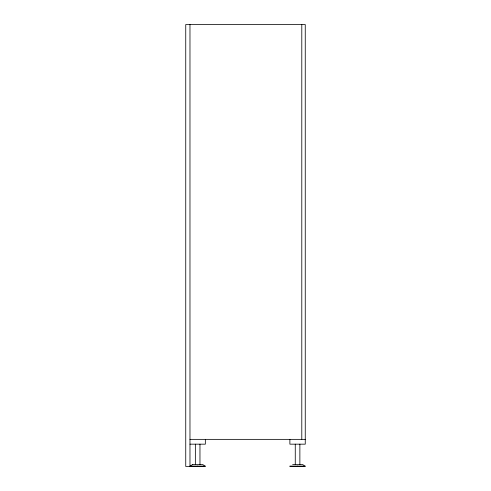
<?xml version="1.0" encoding="UTF-8"?>
<svg xmlns="http://www.w3.org/2000/svg" width="491" height="491" viewBox="0 0 491 491"><rect width="100%" height="100%" fill="white"/><g stroke="black" fill="none" stroke-linecap="round" stroke-linejoin="round"><path stroke-width="0.74" d="M189.974 439.359L305.255 439.359M189.974 444.165L205.342 444.165L205.342 439.359M292.648 464.529L302.487 464.529L305.255 466.082L289.88 466.082M205.342 466.45L185.745 466.45L185.745 24.55L305.255 24.55L305.255 444.165L289.88 444.165L289.88 439.359M289.88 466.45L305.255 466.45M301.793 24.55L301.793 439.359M299.872 444.165L299.872 464.529M297.564 466.082L297.564 466.45M295.263 444.165L295.263 464.529M199.966 444.165L199.966 464.529M197.658 466.082L197.658 466.45M195.357 444.165L195.357 464.529M189.974 24.55L189.974 466.45M192.742 464.529L189.974 466.082L205.342 466.082L202.574 464.529L192.742 464.529"/></g></svg>
